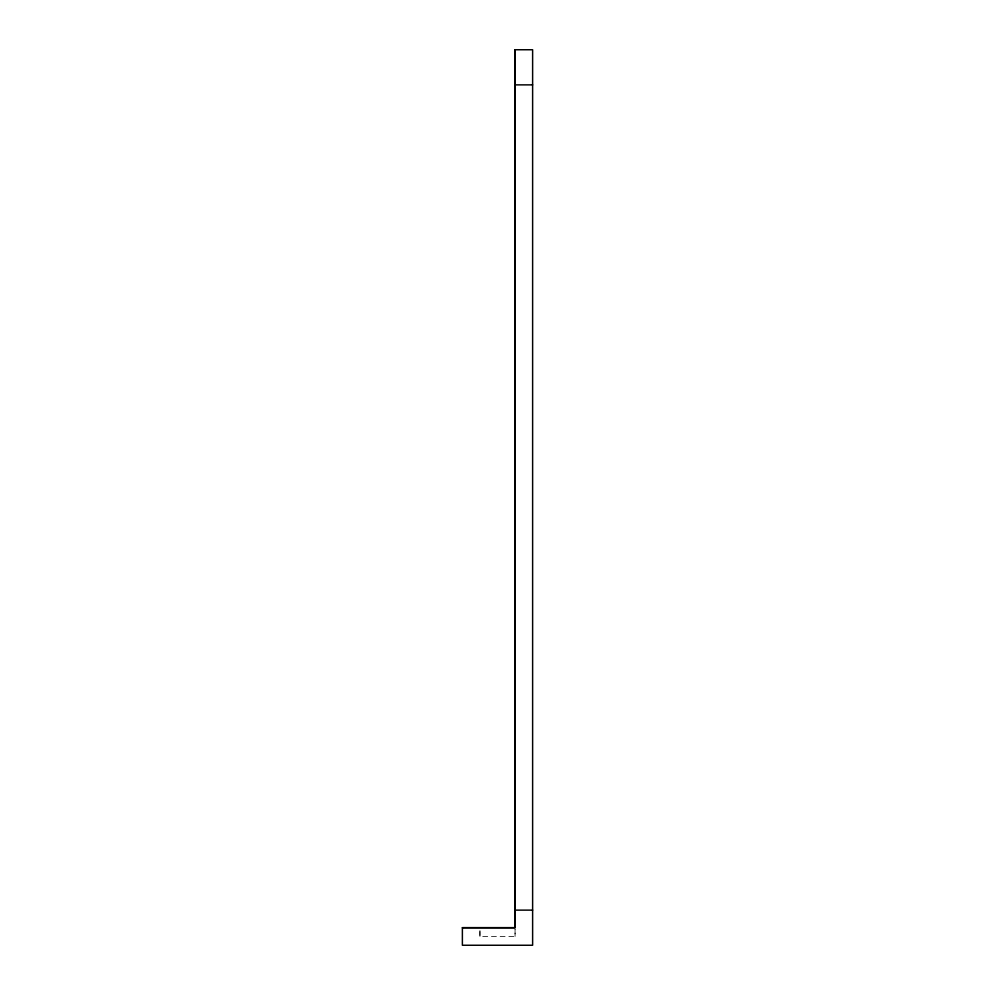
<?xml version="1.0" encoding="UTF-8"?>
<svg xmlns="http://www.w3.org/2000/svg" width="995" height="995" viewBox="0 0 995 995"><rect width="100%" height="100%" fill="white"/><g stroke="black" fill="none" stroke-linecap="round" stroke-linejoin="round"><path stroke-width="0.75" stroke-dasharray="4.97 3.73" d="M479.938 936.444L479.938 929.143L479.938 936.444L515.062 936.444L515.062 929.143L515.062 936.444"/><path stroke-width="1.49" d="M515.062 49.75L515.049 927.701L462.376 927.688L462.376 945.25L532.623 945.25L532.623 49.75L515.062 49.75L515.062 927.688L462.376 927.688M515.062 84.873L532.623 84.873M515.062 910.126L532.623 910.126"/></g></svg>
